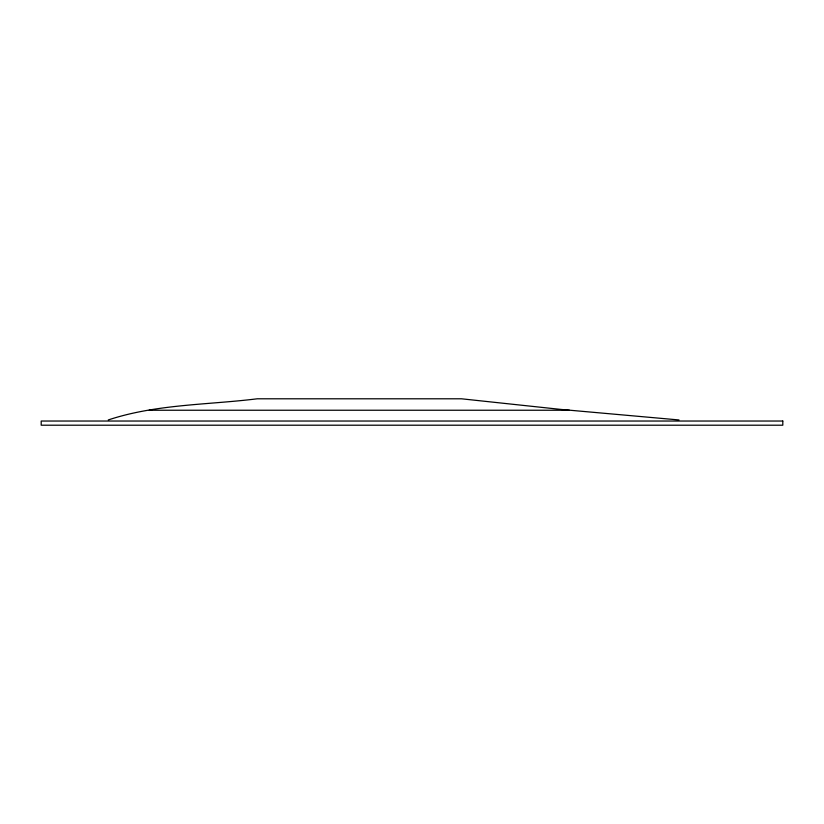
<?xml version="1.0" encoding="UTF-8"?>
<svg xmlns="http://www.w3.org/2000/svg" width="824" height="824" viewBox="0 0 824 824"><rect width="100%" height="100%" fill="white"/><g stroke="black" fill="none" stroke-linecap="round" stroke-linejoin="round"><path stroke-width="1.24" d="M108.263 419.952C155.973 404.079 207.72 404.955 257.263 398.795L461.461 398.795L560.917 409.425L678.997 419.952M149.237 410.239L569.405 410.239M782.8 421.033L41.2 421.033L41.2 425.205L782.8 425.205L782.8 421.033"/></g></svg>
